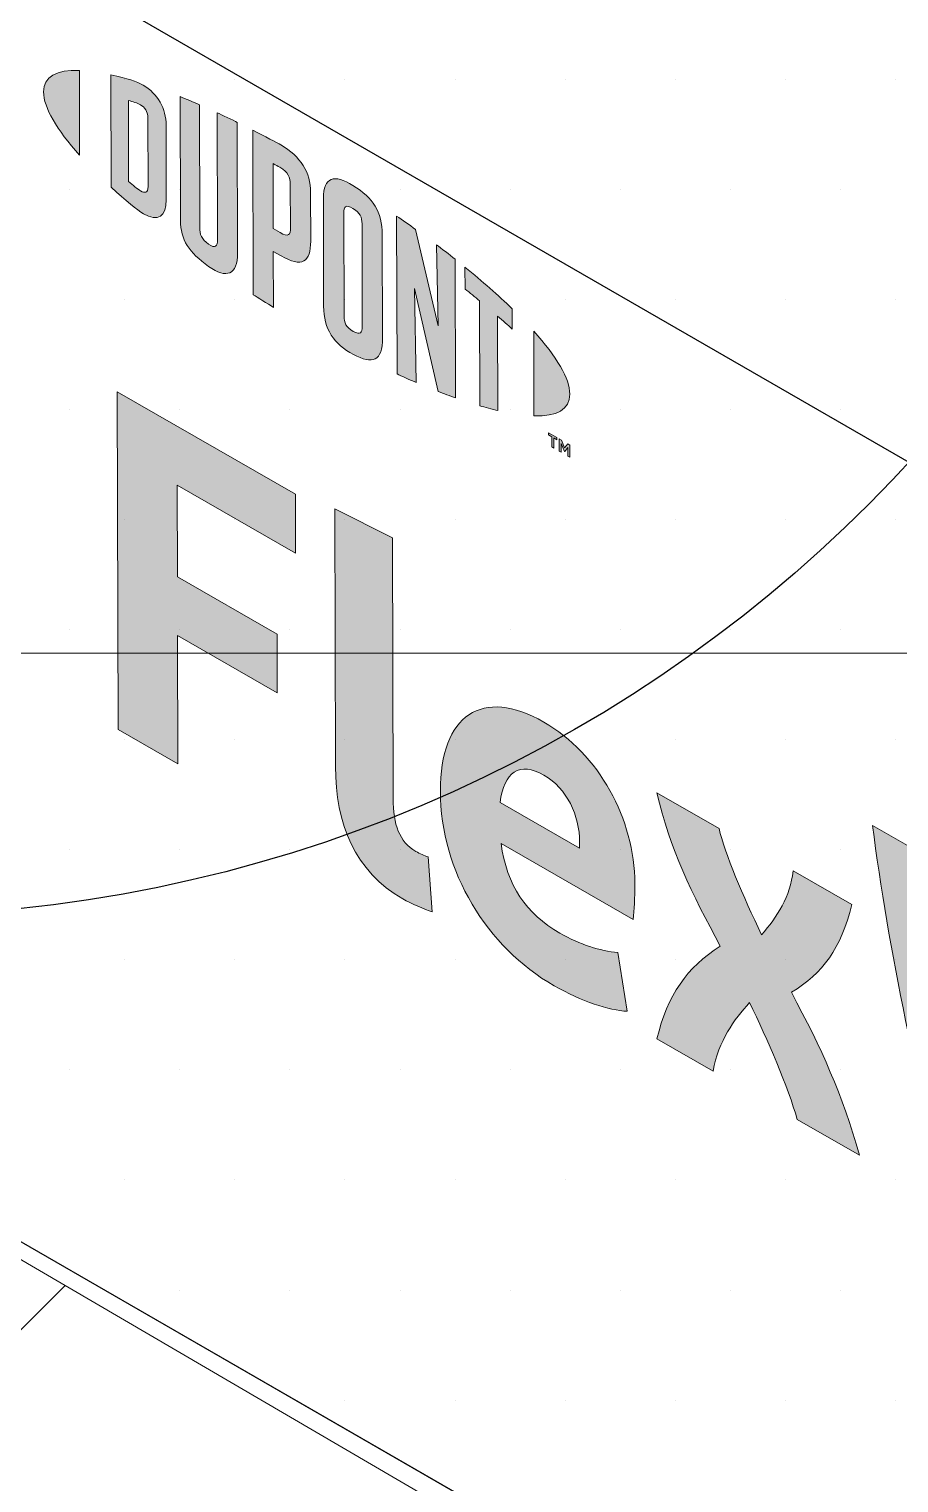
# Model space of a CAD drawing. Extents: x -1392 to 5791, y -3809 to 1722.
# Drawn here: x -263.56 to -252.89, y 1233.53 to 1251.36 of the extents above; entities that cross this region are included whole.
import ezdxf

# ---------------------------------------------------------------- set-up
doc = ezdxf.new("R2010")
doc.units = 0
doc.header["$MEASUREMENT"] = 0
for name, color, linetype, lineweight in [('.ATI-HATCH', 7, 'Continuous', 0), ('G-ANNO-TTLB', 7, 'Continuous', 0), ('Layer 12', 7, 'Continuous', 0), ('TYVEK', 7, 'Continuous', 0)]:
    doc.layers.add(name, color=color, linetype=linetype, lineweight=lineweight)

# ---------------------------------------------------------------- blocks, each defined once
blk = doc.blocks.new('Block_120')
at = {"layer": '.ATI-HATCH'}
for points, knots in [([(-280.837, 1256.797), (-280.837, 1250.364), (-277.404, 1244.42), (-271.831, 1241.206), (-271.831, 1241.206), (-231.69, 1218.048), (-231.69, 1218.048), (-231.69, 1218.048), (-231.685, 1233.885), (-231.685, 1233.885), (-231.685, 1233.885), (-262.838, 1251.857), (-262.838, 1251.857), (-262.838, 1251.857), (-262.838, 1273.717), (-262.838, 1273.717), (-262.838, 1273.717), (-280.837, 1284.108), (-280.837, 1284.108), (-280.837, 1284.108), (-280.837, 1256.797), (-280.837, 1256.797)], [0, 0, 0, 0, 1, 1, 1, 2, 2, 2, 3, 3, 3, 4, 4, 4, 5, 5, 5, 6, 6, 6, 7, 7, 7, 7]), ([(-231.68, 1253.02), (-231.68, 1253.02), (-246.328, 1261.471), (-246.328, 1261.471), (-246.328, 1261.471), (-262.838, 1251.857), (-262.838, 1251.857), (-262.838, 1251.857), (-231.685, 1233.885), (-231.685, 1233.885), (-231.685, 1233.885), (-231.68, 1253.02), (-231.68, 1253.02)], [0, 0, 0, 0, 1, 1, 1, 2, 2, 2, 3, 3, 3, 4, 4, 4, 4])]:
    blk.add_open_spline(points, degree=3, knots=knots, dxfattribs=at)
at = {"layer": '.ATI-HATCH', "color": 8, "lineweight": 0, "true_color": 0x808080}
for points in [[(-262.383, 1250.746), (-262.383, 1250.746), (-262.383, 1250.746), (-262.383, 1250.746)], [(-261.033, 1250.746), (-261.033, 1250.746), (-261.033, 1250.746), (-261.033, 1250.746)], [(-259.683, 1250.746), (-259.683, 1250.746), (-259.683, 1250.746), (-259.683, 1250.746)], [(-258.333, 1250.746), (-258.333, 1250.746), (-258.333, 1250.746), (-258.333, 1250.746)], [(-256.983, 1250.746), (-256.983, 1250.746), (-256.983, 1250.746), (-256.983, 1250.746)], [(-255.633, 1250.746), (-255.633, 1250.746), (-255.633, 1250.746), (-255.633, 1250.746)], [(-254.283, 1250.746), (-254.283, 1250.746), (-254.283, 1250.746), (-254.283, 1250.746)], [(-252.933, 1250.746), (-252.933, 1250.746), (-252.933, 1250.746), (-252.933, 1250.746)], [(-263.058, 1249.396), (-263.058, 1249.396), (-263.058, 1249.396), (-263.058, 1249.396)], [(-261.708, 1249.396), (-261.708, 1249.396), (-261.708, 1249.396), (-261.708, 1249.396)], [(-260.358, 1249.396), (-260.358, 1249.396), (-260.358, 1249.396), (-260.358, 1249.396)], [(-259.008, 1249.396), (-259.008, 1249.396), (-259.008, 1249.396), (-259.008, 1249.396)], [(-257.658, 1249.396), (-257.658, 1249.396), (-257.658, 1249.396), (-257.658, 1249.396)], [(-256.308, 1249.396), (-256.308, 1249.396), (-256.308, 1249.396), (-256.308, 1249.396)], [(-254.958, 1249.396), (-254.958, 1249.396), (-254.958, 1249.396), (-254.958, 1249.396)], [(-253.608, 1249.396), (-253.608, 1249.396), (-253.608, 1249.396), (-253.608, 1249.396)], [(-262.383, 1248.046), (-262.383, 1248.046), (-262.383, 1248.046), (-262.383, 1248.046)], [(-261.033, 1248.046), (-261.033, 1248.046), (-261.033, 1248.046), (-261.033, 1248.046)], [(-259.683, 1248.046), (-259.683, 1248.046), (-259.683, 1248.046), (-259.683, 1248.046)], [(-258.333, 1248.046), (-258.333, 1248.046), (-258.333, 1248.046), (-258.333, 1248.046)], [(-256.983, 1248.046), (-256.983, 1248.046), (-256.983, 1248.046), (-256.983, 1248.046)], [(-255.633, 1248.046), (-255.633, 1248.046), (-255.633, 1248.046), (-255.633, 1248.046)], [(-254.283, 1248.046), (-254.283, 1248.046), (-254.283, 1248.046), (-254.283, 1248.046)], [(-252.933, 1248.046), (-252.933, 1248.046), (-252.933, 1248.046), (-252.933, 1248.046)], [(-263.058, 1246.696), (-263.058, 1246.696), (-263.058, 1246.696), (-263.058, 1246.696)], [(-261.708, 1246.696), (-261.708, 1246.696), (-261.708, 1246.696), (-261.708, 1246.696)], [(-260.358, 1246.696), (-260.358, 1246.696), (-260.358, 1246.696), (-260.358, 1246.696)], [(-259.008, 1246.696), (-259.008, 1246.696), (-259.008, 1246.696), (-259.008, 1246.696)], [(-257.658, 1246.696), (-257.658, 1246.696), (-257.658, 1246.696), (-257.658, 1246.696)], [(-256.308, 1246.696), (-256.308, 1246.696), (-256.308, 1246.696), (-256.308, 1246.696)], [(-254.958, 1246.696), (-254.958, 1246.696), (-254.958, 1246.696), (-254.958, 1246.696)], [(-253.608, 1246.696), (-253.608, 1246.696), (-253.608, 1246.696), (-253.608, 1246.696)], [(-262.383, 1245.346), (-262.383, 1245.346), (-262.383, 1245.346), (-262.383, 1245.346)], [(-261.033, 1245.346), (-261.033, 1245.346), (-261.033, 1245.346), (-261.033, 1245.346)], [(-259.683, 1245.346), (-259.683, 1245.346), (-259.683, 1245.346), (-259.683, 1245.346)], [(-258.333, 1245.346), (-258.333, 1245.346), (-258.333, 1245.346), (-258.333, 1245.346)], [(-256.983, 1245.346), (-256.983, 1245.346), (-256.983, 1245.346), (-256.983, 1245.346)], [(-255.633, 1245.346), (-255.633, 1245.346), (-255.633, 1245.346), (-255.633, 1245.346)], [(-254.283, 1245.346), (-254.283, 1245.346), (-254.283, 1245.346), (-254.283, 1245.346)], [(-252.933, 1245.346), (-252.933, 1245.346), (-252.933, 1245.346), (-252.933, 1245.346)], [(-263.058, 1243.996), (-263.058, 1243.996), (-263.058, 1243.996), (-263.058, 1243.996)], [(-261.708, 1243.996), (-261.708, 1243.996), (-261.708, 1243.996), (-261.708, 1243.996)], [(-260.358, 1243.996), (-260.358, 1243.996), (-260.358, 1243.996), (-260.358, 1243.996)], [(-259.008, 1243.996), (-259.008, 1243.996), (-259.008, 1243.996), (-259.008, 1243.996)], [(-257.658, 1243.996), (-257.658, 1243.996), (-257.658, 1243.996), (-257.658, 1243.996)], [(-256.308, 1243.996), (-256.308, 1243.996), (-256.308, 1243.996), (-256.308, 1243.996)], [(-254.958, 1243.996), (-254.958, 1243.996), (-254.958, 1243.996), (-254.958, 1243.996)], [(-253.608, 1243.996), (-253.608, 1243.996), (-253.608, 1243.996), (-253.608, 1243.996)], [(-262.383, 1242.646), (-262.383, 1242.646), (-262.383, 1242.646), (-262.383, 1242.646)], [(-261.033, 1242.646), (-261.033, 1242.646), (-261.033, 1242.646), (-261.033, 1242.646)], [(-259.683, 1242.646), (-259.683, 1242.646), (-259.683, 1242.646), (-259.683, 1242.646)], [(-258.333, 1242.646), (-258.333, 1242.646), (-258.333, 1242.646), (-258.333, 1242.646)], [(-256.983, 1242.646), (-256.983, 1242.646), (-256.983, 1242.646), (-256.983, 1242.646)], [(-255.633, 1242.646), (-255.633, 1242.646), (-255.633, 1242.646), (-255.633, 1242.646)], [(-254.283, 1242.646), (-254.283, 1242.646), (-254.283, 1242.646), (-254.283, 1242.646)], [(-252.933, 1242.646), (-252.933, 1242.646), (-252.933, 1242.646), (-252.933, 1242.646)], [(-263.058, 1241.296), (-263.058, 1241.296), (-263.058, 1241.296), (-263.058, 1241.296)], [(-261.708, 1241.296), (-261.708, 1241.296), (-261.708, 1241.296), (-261.708, 1241.296)], [(-260.358, 1241.296), (-260.358, 1241.296), (-260.358, 1241.296), (-260.358, 1241.296)], [(-259.008, 1241.296), (-259.008, 1241.296), (-259.008, 1241.296), (-259.008, 1241.296)], [(-257.658, 1241.296), (-257.658, 1241.296), (-257.658, 1241.296), (-257.658, 1241.296)], [(-256.308, 1241.296), (-256.308, 1241.296), (-256.308, 1241.296), (-256.308, 1241.296)], [(-254.958, 1241.296), (-254.958, 1241.296), (-254.958, 1241.296), (-254.958, 1241.296)], [(-253.608, 1241.296), (-253.608, 1241.296), (-253.608, 1241.296), (-253.608, 1241.296)], [(-262.383, 1239.946), (-262.383, 1239.946), (-262.383, 1239.946), (-262.383, 1239.946)], [(-261.033, 1239.946), (-261.033, 1239.946), (-261.033, 1239.946), (-261.033, 1239.946)], [(-259.683, 1239.946), (-259.683, 1239.946), (-259.683, 1239.946), (-259.683, 1239.946)], [(-258.333, 1239.946), (-258.333, 1239.946), (-258.333, 1239.946), (-258.333, 1239.946)], [(-256.983, 1239.946), (-256.983, 1239.946), (-256.983, 1239.946), (-256.983, 1239.946)], [(-255.633, 1239.946), (-255.633, 1239.946), (-255.633, 1239.946), (-255.633, 1239.946)], [(-254.283, 1239.946), (-254.283, 1239.946), (-254.283, 1239.946), (-254.283, 1239.946)], [(-252.933, 1239.946), (-252.933, 1239.946), (-252.933, 1239.946), (-252.933, 1239.946)], [(-263.058, 1238.596), (-263.058, 1238.596), (-263.058, 1238.596), (-263.058, 1238.596)], [(-261.708, 1238.596), (-261.708, 1238.596), (-261.708, 1238.596), (-261.708, 1238.596)], [(-260.358, 1238.596), (-260.358, 1238.596), (-260.358, 1238.596), (-260.358, 1238.596)], [(-259.008, 1238.596), (-259.008, 1238.596), (-259.008, 1238.596), (-259.008, 1238.596)], [(-257.658, 1238.596), (-257.658, 1238.596), (-257.658, 1238.596), (-257.658, 1238.596)], [(-256.308, 1238.596), (-256.308, 1238.596), (-256.308, 1238.596), (-256.308, 1238.596)], [(-254.958, 1238.596), (-254.958, 1238.596), (-254.958, 1238.596), (-254.958, 1238.596)], [(-253.608, 1238.596), (-253.608, 1238.596), (-253.608, 1238.596), (-253.608, 1238.596)], [(-262.383, 1237.246), (-262.383, 1237.246), (-262.383, 1237.246), (-262.383, 1237.246)], [(-261.033, 1237.246), (-261.033, 1237.246), (-261.033, 1237.246), (-261.033, 1237.246)], [(-259.683, 1237.246), (-259.683, 1237.246), (-259.683, 1237.246), (-259.683, 1237.246)], [(-258.333, 1237.246), (-258.333, 1237.246), (-258.333, 1237.246), (-258.333, 1237.246)], [(-256.983, 1237.246), (-256.983, 1237.246), (-256.983, 1237.246), (-256.983, 1237.246)], [(-255.633, 1237.246), (-255.633, 1237.246), (-255.633, 1237.246), (-255.633, 1237.246)], [(-254.283, 1237.246), (-254.283, 1237.246), (-254.283, 1237.246), (-254.283, 1237.246)], [(-252.933, 1237.246), (-252.933, 1237.246), (-252.933, 1237.246), (-252.933, 1237.246)], [(-261.708, 1235.896), (-261.708, 1235.896), (-261.708, 1235.896), (-261.708, 1235.896)], [(-260.358, 1235.896), (-260.358, 1235.896), (-260.358, 1235.896), (-260.358, 1235.896)], [(-259.008, 1235.896), (-259.008, 1235.896), (-259.008, 1235.896), (-259.008, 1235.896)], [(-257.658, 1235.896), (-257.658, 1235.896), (-257.658, 1235.896), (-257.658, 1235.896)], [(-256.308, 1235.896), (-256.308, 1235.896), (-256.308, 1235.896), (-256.308, 1235.896)], [(-254.958, 1235.896), (-254.958, 1235.896), (-254.958, 1235.896), (-254.958, 1235.896)], [(-253.608, 1235.896), (-253.608, 1235.896), (-253.608, 1235.896), (-253.608, 1235.896)], [(-259.683, 1234.546), (-259.683, 1234.546), (-259.683, 1234.546), (-259.683, 1234.546)], [(-258.333, 1234.546), (-258.333, 1234.546), (-258.333, 1234.546), (-258.333, 1234.546)], [(-256.983, 1234.546), (-256.983, 1234.546), (-256.983, 1234.546), (-256.983, 1234.546)], [(-255.633, 1234.546), (-255.633, 1234.546), (-255.633, 1234.546), (-255.633, 1234.546)], [(-254.283, 1234.546), (-254.283, 1234.546), (-254.283, 1234.546), (-254.283, 1234.546)], [(-252.933, 1234.546), (-252.933, 1234.546), (-252.933, 1234.546), (-252.933, 1234.546)]]:
    blk.add_open_spline(points, degree=3, dxfattribs=at)
blk = doc.blocks.new('Block_453')
at = {"layer": 'TYVEK', "true_color": 0x003b71, "transparency": 33554687}
h = blk.add_hatch(color=156, dxfattribs=at)
h.dxf.hatch_style = 2
edge = h.paths.add_edge_path()
edge.add_spline(control_points=[(-262.465, 1242.768), (-262.465, 1242.768), (-262.476, 1246.909), (-262.476, 1246.909), (-262.476, 1246.909), (-260.29, 1245.654), (-260.29, 1245.654), (-260.29, 1245.654), (-260.288, 1244.933), (-260.288, 1244.933), (-260.288, 1244.933), (-261.74, 1245.766), (-261.74, 1245.766), (-261.74, 1245.766), (-261.737, 1244.642), (-261.737, 1244.642), (-261.737, 1244.642), (-260.516, 1243.941), (-260.516, 1243.941), (-260.516, 1243.941), (-260.515, 1243.22), (-260.515, 1243.22), (-260.515, 1243.22), (-261.736, 1243.921), (-261.736, 1243.921), (-261.736, 1243.921), (-261.732, 1242.347), (-261.732, 1242.347), (-261.732, 1242.347), (-262.465, 1242.768), (-262.465, 1242.768)], knot_values=[0, 0, 0, 0, 1, 1, 1, 2, 2, 2, 3, 3, 3, 4, 4, 4, 5, 5, 5, 6, 6, 6, 7, 7, 7, 8, 8, 8, 9, 9, 9, 10, 10, 10, 10], degree=3, periodic=0)
h = blk.add_hatch(color=156, dxfattribs=at)
h.dxf.hatch_style = 2
edge = h.paths.add_edge_path()
edge.add_spline(control_points=[(-259.092, 1241.925), (-259.092, 1241.605), (-259.019, 1241.392), (-258.814, 1241.275), (-258.763, 1241.245), (-258.712, 1241.222), (-258.665, 1241.207), (-258.665, 1241.207), (-258.613, 1240.533), (-258.613, 1240.533), (-258.71, 1240.565), (-258.869, 1240.633), (-258.972, 1240.692), (-259.562, 1241.03), (-259.799, 1241.609), (-259.8, 1242.319), (-259.8, 1242.319), (-259.808, 1245.478), (-259.808, 1245.478), (-259.808, 1245.478), (-259.1, 1245.119), (-259.1, 1245.119), (-259.1, 1245.119), (-259.092, 1241.925), (-259.092, 1241.925)], knot_values=[0, 0, 0, 0, 1, 1, 1, 2, 2, 2, 3, 3, 3, 4, 4, 4, 5, 5, 5, 6, 6, 6, 7, 7, 7, 8, 8, 8, 8], degree=3, periodic=0)
h = blk.add_hatch(color=156, dxfattribs=at)
h.dxf.hatch_style = 2
edge = h.paths.add_edge_path()
edge.add_spline(control_points=[(-257.781, 1241.875), (-257.781, 1241.875), (-256.806, 1241.315), (-256.806, 1241.315), (-256.806, 1241.315), (-256.806, 1241.386), (-256.806, 1241.386), (-256.807, 1241.717), (-256.962, 1242.048), (-257.244, 1242.21), (-257.541, 1242.381), (-257.736, 1242.25), (-257.781, 1241.875)], knot_values=[0, 0, 0, 0, 1, 1, 1, 2, 2, 2, 3, 3, 3, 4, 4, 4, 4], degree=3, periodic=0)
edge = h.paths.add_edge_path()
edge.add_spline(control_points=[(-256.222, 1239.314), (-256.448, 1239.325), (-256.781, 1239.434), (-257.12, 1239.628), (-257.946, 1240.103), (-258.511, 1241.03), (-258.514, 1242.012), (-258.516, 1242.952), (-257.999, 1243.294), (-257.245, 1242.861), (-256.573, 1242.475), (-256.131, 1241.672), (-256.129, 1240.879), (-256.128, 1240.701), (-256.138, 1240.554), (-256.148, 1240.441), (-256.148, 1240.441), (-257.769, 1241.372), (-257.769, 1241.372), (-257.702, 1240.86), (-257.46, 1240.509), (-257.049, 1240.273), (-256.798, 1240.129), (-256.557, 1240.056), (-256.337, 1240.035), (-256.337, 1240.035), (-256.222, 1239.314), (-256.222, 1239.314)], knot_values=[0, 0, 0, 0, 1, 1, 1, 2, 2, 2, 3, 3, 3, 4, 4, 4, 5, 5, 5, 6, 6, 6, 7, 7, 7, 8, 8, 8, 9, 9, 9, 9], degree=3, periodic=0)
h = blk.add_hatch(color=156, dxfattribs=at)
h.dxf.hatch_style = 2
edge = h.paths.add_edge_path()
edge.add_spline(control_points=[(-255.082, 1240.113), (-255.427, 1240.748), (-255.7, 1241.312), (-255.86, 1241.995), (-255.86, 1241.995), (-255.096, 1241.556), (-255.096, 1241.556), (-255.028, 1241.251), (-254.802, 1240.72), (-254.575, 1240.253), (-254.386, 1240.469), (-254.223, 1240.724), (-254.188, 1241.035), (-254.188, 1241.035), (-253.469, 1240.622), (-253.469, 1240.622), (-253.601, 1240.084), (-253.826, 1239.781), (-254.21, 1239.547), (-253.839, 1238.856), (-253.587, 1238.297), (-253.375, 1237.549), (-253.375, 1237.549), (-254.139, 1237.988), (-254.139, 1237.988), (-254.248, 1238.381), (-254.505, 1238.972), (-254.722, 1239.421), (-254.916, 1239.208), (-255.1, 1238.959), (-255.17, 1238.58), (-255.17, 1238.58), (-255.858, 1238.975), (-255.858, 1238.975), (-255.731, 1239.516), (-255.491, 1239.851), (-255.082, 1240.113)], knot_values=[0, 0, 0, 0, 1, 1, 1, 2, 2, 2, 3, 3, 3, 4, 4, 4, 5, 5, 5, 6, 6, 6, 7, 7, 7, 8, 8, 8, 9, 9, 9, 10, 10, 10, 11, 11, 11, 12, 12, 12, 12], degree=3, periodic=0)
h = blk.add_hatch(color=156, dxfattribs=at)
h.dxf.hatch_style = 2
edge = h.paths.add_edge_path()
edge.add_spline(control_points=[(-249.081, 1239.219), (-249.081, 1239.219), (-248.332, 1238.789), (-248.332, 1238.789), (-248.523, 1237.523), (-248.858, 1236.09), (-249.291, 1235.205), (-249.291, 1235.205), (-250.097, 1235.667), (-250.097, 1235.667), (-250.35, 1236.551), (-250.578, 1237.55), (-250.77, 1238.629), (-250.962, 1237.771), (-251.181, 1237.028), (-251.436, 1236.436), (-251.436, 1236.436), (-252.241, 1236.898), (-252.241, 1236.898), (-252.654, 1238.27), (-253.022, 1240.106), (-253.216, 1241.593), (-253.216, 1241.593), (-252.472, 1241.166), (-252.472, 1241.166), (-252.31, 1239.826), (-252.019, 1238.26), (-251.807, 1237.447), (-251.588, 1238.012), (-251.248, 1239.175), (-251.102, 1240.38), (-251.102, 1240.38), (-250.445, 1240.003), (-250.445, 1240.003), (-250.288, 1238.625), (-249.951, 1237.073), (-249.724, 1236.251), (-249.52, 1236.825), (-249.232, 1238.059), (-249.081, 1239.219)], knot_values=[0, 0, 0, 0, 1, 1, 1, 2, 2, 2, 3, 3, 3, 4, 4, 4, 5, 5, 5, 6, 6, 6, 7, 7, 7, 8, 8, 8, 9, 9, 9, 10, 10, 10, 11, 11, 11, 12, 12, 12, 13, 13, 13, 13], degree=3, periodic=0)
at = {"layer": 'TYVEK'}
for points, knots in [([(-262.465, 1242.768), (-262.465, 1242.768), (-262.476, 1246.909), (-262.476, 1246.909), (-262.476, 1246.909), (-260.29, 1245.654), (-260.29, 1245.654), (-260.29, 1245.654), (-260.288, 1244.933), (-260.288, 1244.933), (-260.288, 1244.933), (-261.74, 1245.766), (-261.74, 1245.766), (-261.74, 1245.766), (-261.737, 1244.642), (-261.737, 1244.642), (-261.737, 1244.642), (-260.516, 1243.941), (-260.516, 1243.941), (-260.516, 1243.941), (-260.515, 1243.22), (-260.515, 1243.22), (-260.515, 1243.22), (-261.736, 1243.921), (-261.736, 1243.921), (-261.736, 1243.921), (-261.732, 1242.347), (-261.732, 1242.347), (-261.732, 1242.347), (-262.465, 1242.768), (-262.465, 1242.768)], [0, 0, 0, 0, 1, 1, 1, 2, 2, 2, 3, 3, 3, 4, 4, 4, 5, 5, 5, 6, 6, 6, 7, 7, 7, 8, 8, 8, 9, 9, 9, 10, 10, 10, 10]), ([(-259.092, 1241.925), (-259.092, 1241.605), (-259.019, 1241.392), (-258.814, 1241.275), (-258.763, 1241.245), (-258.712, 1241.222), (-258.665, 1241.207), (-258.665, 1241.207), (-258.613, 1240.533), (-258.613, 1240.533), (-258.71, 1240.565), (-258.869, 1240.633), (-258.972, 1240.692), (-259.562, 1241.03), (-259.799, 1241.609), (-259.8, 1242.319), (-259.8, 1242.319), (-259.808, 1245.478), (-259.808, 1245.478), (-259.808, 1245.478), (-259.1, 1245.119), (-259.1, 1245.119), (-259.1, 1245.119), (-259.092, 1241.925), (-259.092, 1241.925)], [0, 0, 0, 0, 1, 1, 1, 2, 2, 2, 3, 3, 3, 4, 4, 4, 5, 5, 5, 6, 6, 6, 7, 7, 7, 8, 8, 8, 8]), ([(-256.222, 1239.314), (-256.448, 1239.325), (-256.781, 1239.434), (-257.12, 1239.628), (-257.946, 1240.103), (-258.511, 1241.03), (-258.514, 1242.012), (-258.516, 1242.952), (-257.999, 1243.294), (-257.245, 1242.861), (-256.573, 1242.475), (-256.131, 1241.672), (-256.129, 1240.879), (-256.128, 1240.701), (-256.138, 1240.554), (-256.148, 1240.441), (-256.148, 1240.441), (-257.769, 1241.372), (-257.769, 1241.372), (-257.702, 1240.86), (-257.46, 1240.509), (-257.049, 1240.273), (-256.798, 1240.129), (-256.557, 1240.056), (-256.337, 1240.035), (-256.337, 1240.035), (-256.222, 1239.314), (-256.222, 1239.314)], [0, 0, 0, 0, 1, 1, 1, 2, 2, 2, 3, 3, 3, 4, 4, 4, 5, 5, 5, 6, 6, 6, 7, 7, 7, 8, 8, 8, 9, 9, 9, 9]), ([(-257.781, 1241.875), (-257.781, 1241.875), (-256.806, 1241.315), (-256.806, 1241.315), (-256.806, 1241.315), (-256.806, 1241.386), (-256.806, 1241.386), (-256.807, 1241.717), (-256.962, 1242.048), (-257.244, 1242.21), (-257.541, 1242.381), (-257.736, 1242.25), (-257.781, 1241.875)], [0, 0, 0, 0, 1, 1, 1, 2, 2, 2, 3, 3, 3, 4, 4, 4, 4]), ([(-255.082, 1240.113), (-255.427, 1240.748), (-255.7, 1241.312), (-255.86, 1241.995), (-255.86, 1241.995), (-255.096, 1241.556), (-255.096, 1241.556), (-255.028, 1241.251), (-254.802, 1240.72), (-254.575, 1240.253), (-254.386, 1240.469), (-254.223, 1240.724), (-254.188, 1241.035), (-254.188, 1241.035), (-253.469, 1240.622), (-253.469, 1240.622), (-253.601, 1240.084), (-253.826, 1239.781), (-254.21, 1239.547), (-253.839, 1238.856), (-253.587, 1238.297), (-253.375, 1237.549), (-253.375, 1237.549), (-254.139, 1237.988), (-254.139, 1237.988), (-254.248, 1238.381), (-254.505, 1238.972), (-254.722, 1239.421), (-254.916, 1239.208), (-255.1, 1238.959), (-255.17, 1238.58), (-255.17, 1238.58), (-255.858, 1238.975), (-255.858, 1238.975), (-255.731, 1239.516), (-255.491, 1239.851), (-255.082, 1240.113)], [0, 0, 0, 0, 1, 1, 1, 2, 2, 2, 3, 3, 3, 4, 4, 4, 5, 5, 5, 6, 6, 6, 7, 7, 7, 8, 8, 8, 9, 9, 9, 10, 10, 10, 11, 11, 11, 12, 12, 12, 12]), ([(-249.081, 1239.219), (-249.081, 1239.219), (-248.332, 1238.789), (-248.332, 1238.789), (-248.523, 1237.523), (-248.858, 1236.09), (-249.291, 1235.205), (-249.291, 1235.205), (-250.097, 1235.667), (-250.097, 1235.667), (-250.35, 1236.551), (-250.578, 1237.55), (-250.77, 1238.629), (-250.962, 1237.771), (-251.181, 1237.028), (-251.436, 1236.436), (-251.436, 1236.436), (-252.241, 1236.898), (-252.241, 1236.898), (-252.654, 1238.27), (-253.022, 1240.106), (-253.216, 1241.593), (-253.216, 1241.593), (-252.472, 1241.166), (-252.472, 1241.166), (-252.31, 1239.826), (-252.019, 1238.26), (-251.807, 1237.447), (-251.588, 1238.012), (-251.248, 1239.175), (-251.102, 1240.38), (-251.102, 1240.38), (-250.445, 1240.003), (-250.445, 1240.003), (-250.288, 1238.625), (-249.951, 1237.073), (-249.724, 1236.251), (-249.52, 1236.825), (-249.232, 1238.059), (-249.081, 1239.219)], [0, 0, 0, 0, 1, 1, 1, 2, 2, 2, 3, 3, 3, 4, 4, 4, 5, 5, 5, 6, 6, 6, 7, 7, 7, 8, 8, 8, 9, 9, 9, 10, 10, 10, 11, 11, 11, 12, 12, 12, 13, 13, 13, 13])]:
    blk.add_open_spline(points, degree=3, knots=knots, dxfattribs=at)
blk = doc.blocks.new('Block_454')
at = {"layer": 'TYVEK', "true_color": 0x003b71, "transparency": 33554687}
h = blk.add_hatch(color=156, dxfattribs=at)
h.dxf.hatch_style = 2
edge = h.paths.add_edge_path()
edge.add_spline(control_points=[(-263.378, 1250.588), (-263.377, 1250.397), (-263.217, 1250.127), (-262.937, 1249.813), (-262.937, 1249.813), (-262.939, 1250.853), (-262.939, 1250.853), (-263.218, 1250.861), (-263.378, 1250.776), (-263.378, 1250.588)], knot_values=[0, 0, 0, 0, 1, 1, 1, 2, 2, 2, 3, 3, 3, 3], degree=3, periodic=0)
h = blk.add_hatch(color=156, dxfattribs=at)
h.dxf.hatch_style = 2
edge = h.paths.add_edge_path()
edge.add_spline(control_points=[(-262.097, 1249.428), (-262.096, 1249.348), (-262.138, 1249.345), (-262.188, 1249.374), (-262.226, 1249.396), (-262.286, 1249.446), (-262.335, 1249.49), (-262.335, 1249.49), (-262.337, 1250.484), (-262.337, 1250.484), (-262.288, 1250.47), (-262.229, 1250.452), (-262.19, 1250.43), (-262.14, 1250.402), (-262.099, 1250.351), (-262.099, 1250.272), (-262.099, 1250.272), (-262.097, 1249.428), (-262.097, 1249.428)], knot_values=[0, 0, 0, 0, 1, 1, 1, 2, 2, 2, 3, 3, 3, 4, 4, 4, 5, 5, 5, 6, 6, 6, 6], degree=3, periodic=0)
edge = h.paths.add_edge_path()
edge.add_spline(control_points=[(-262.158, 1250.671), (-262.236, 1250.716), (-262.349, 1250.754), (-262.553, 1250.799), (-262.553, 1250.799), (-262.549, 1249.421), (-262.549, 1249.421), (-262.37, 1249.255), (-262.232, 1249.14), (-262.154, 1249.095), (-261.974, 1248.992), (-261.873, 1249.06), (-261.874, 1249.264), (-261.874, 1249.264), (-261.876, 1250.179), (-261.876, 1250.179), (-261.876, 1250.383), (-261.978, 1250.568), (-262.158, 1250.671)], knot_values=[0, 0, 0, 0, 1, 1, 1, 2, 2, 2, 3, 3, 3, 4, 4, 4, 5, 5, 5, 6, 6, 6, 6], degree=3, periodic=0)
h = blk.add_hatch(color=156, dxfattribs=at)
h.dxf.hatch_style = 2
edge = h.paths.add_edge_path()
edge.add_spline(control_points=[(-261.246, 1248.778), (-261.246, 1248.698), (-261.269, 1248.661), (-261.356, 1248.723), (-261.441, 1248.784), (-261.464, 1248.838), (-261.464, 1248.932), (-261.464, 1248.932), (-261.467, 1250.432), (-261.467, 1250.432), (-261.524, 1250.457), (-261.649, 1250.509), (-261.703, 1250.531), (-261.703, 1250.531), (-261.699, 1249.015), (-261.699, 1249.015), (-261.699, 1248.772), (-261.596, 1248.62), (-261.355, 1248.449), (-261.134, 1248.293), (-260.999, 1248.344), (-261, 1248.613), (-261, 1248.613), (-261.004, 1250.215), (-261.004, 1250.215), (-261.05, 1250.239), (-261.201, 1250.311), (-261.25, 1250.333), (-261.25, 1250.333), (-261.246, 1248.778), (-261.246, 1248.778)], knot_values=[0, 0, 0, 0, 1, 1, 1, 2, 2, 2, 3, 3, 3, 4, 4, 4, 5, 5, 5, 6, 6, 6, 7, 7, 7, 8, 8, 8, 9, 9, 9, 10, 10, 10, 10], degree=3, periodic=0)
h = blk.add_hatch(color=156, dxfattribs=at)
h.dxf.hatch_style = 2
edge = h.paths.add_edge_path()
edge.add_spline(control_points=[(-260.351, 1248.922), (-260.351, 1248.835), (-260.377, 1248.806), (-260.477, 1248.864), (-260.477, 1248.864), (-260.563, 1248.913), (-260.563, 1248.913), (-260.563, 1248.913), (-260.565, 1249.709), (-260.565, 1249.709), (-260.527, 1249.69), (-260.507, 1249.678), (-260.483, 1249.665), (-260.375, 1249.603), (-260.353, 1249.543), (-260.353, 1249.454), (-260.353, 1249.454), (-260.351, 1248.922), (-260.351, 1248.922)], knot_values=[0, 0, 0, 0, 1, 1, 1, 2, 2, 2, 3, 3, 3, 4, 4, 4, 5, 5, 5, 6, 6, 6, 6], degree=3, periodic=0)
edge = h.paths.add_edge_path()
edge.add_spline(control_points=[(-260.47, 1249.939), (-260.513, 1249.963), (-260.669, 1250.046), (-260.812, 1250.119), (-260.812, 1250.119), (-260.807, 1248.101), (-260.807, 1248.101), (-260.758, 1248.07), (-260.63, 1247.989), (-260.561, 1247.947), (-260.561, 1247.947), (-260.563, 1248.632), (-260.563, 1248.632), (-260.563, 1248.632), (-260.467, 1248.577), (-260.467, 1248.577), (-260.209, 1248.43), (-260.102, 1248.502), (-260.103, 1248.758), (-260.103, 1248.758), (-260.104, 1249.353), (-260.104, 1249.353), (-260.105, 1249.604), (-260.226, 1249.798), (-260.47, 1249.939)], knot_values=[0, 0, 0, 0, 1, 1, 1, 2, 2, 2, 3, 3, 3, 4, 4, 4, 5, 5, 5, 6, 6, 6, 7, 7, 7, 8, 8, 8, 8], degree=3, periodic=0)
h = blk.add_hatch(color=156, dxfattribs=at)
h.dxf.hatch_style = 2
edge = h.paths.add_edge_path()
edge.add_spline(control_points=[(-259.471, 1247.713), (-259.471, 1247.633), (-259.494, 1247.605), (-259.581, 1247.652), (-259.671, 1247.701), (-259.695, 1247.759), (-259.695, 1247.842), (-259.695, 1247.842), (-259.698, 1249.1), (-259.698, 1249.1), (-259.698, 1249.183), (-259.674, 1249.214), (-259.585, 1249.16), (-259.498, 1249.107), (-259.474, 1249.051), (-259.474, 1248.971), (-259.474, 1248.971), (-259.471, 1247.713), (-259.471, 1247.713)], knot_values=[0, 0, 0, 0, 1, 1, 1, 2, 2, 2, 3, 3, 3, 4, 4, 4, 5, 5, 5, 6, 6, 6, 6], degree=3, periodic=0)
edge = h.paths.add_edge_path()
edge.add_spline(control_points=[(-259.585, 1249.442), (-259.813, 1249.586), (-259.949, 1249.547), (-259.948, 1249.282), (-259.948, 1249.282), (-259.945, 1247.961), (-259.945, 1247.961), (-259.944, 1247.681), (-259.821, 1247.495), (-259.58, 1247.369), (-259.345, 1247.245), (-259.222, 1247.278), (-259.223, 1247.576), (-259.223, 1247.576), (-259.226, 1248.837), (-259.226, 1248.837), (-259.226, 1249.121), (-259.338, 1249.286), (-259.585, 1249.442)], knot_values=[0, 0, 0, 0, 1, 1, 1, 2, 2, 2, 3, 3, 3, 4, 4, 4, 5, 5, 5, 6, 6, 6, 6], degree=3, periodic=0)
h = blk.add_hatch(color=156, dxfattribs=at)
h.dxf.hatch_style = 2
edge = h.paths.add_edge_path()
edge.add_spline(control_points=[(-258.542, 1247.72), (-258.542, 1247.72), (-258.817, 1248.903), (-258.817, 1248.903), (-258.891, 1248.957), (-258.981, 1249.02), (-259.05, 1249.067), (-259.05, 1249.067), (-259.045, 1247.13), (-259.045, 1247.13), (-258.997, 1247.107), (-258.873, 1247.052), (-258.809, 1247.025), (-258.809, 1247.025), (-258.831, 1248.178), (-258.831, 1248.178), (-258.831, 1248.178), (-258.54, 1246.915), (-258.54, 1246.915), (-258.478, 1246.891), (-258.389, 1246.858), (-258.33, 1246.837), (-258.33, 1246.837), (-258.334, 1248.539), (-258.334, 1248.539), (-258.395, 1248.588), (-258.507, 1248.674), (-258.561, 1248.714), (-258.561, 1248.714), (-258.542, 1247.72), (-258.542, 1247.72)], knot_values=[0, 0, 0, 0, 1, 1, 1, 2, 2, 2, 3, 3, 3, 4, 4, 4, 5, 5, 5, 6, 6, 6, 7, 7, 7, 8, 8, 8, 9, 9, 9, 10, 10, 10, 10], degree=3, periodic=0)
h = blk.add_hatch(color=156, dxfattribs=at)
h.dxf.hatch_style = 2
edge = h.paths.add_edge_path()
edge.add_spline(control_points=[(-258.211, 1248.171), (-258.151, 1248.124), (-258.091, 1248.075), (-258.032, 1248.027), (-258.032, 1248.027), (-258.029, 1246.739), (-258.029, 1246.739), (-257.975, 1246.723), (-257.875, 1246.695), (-257.809, 1246.68), (-257.809, 1246.68), (-257.812, 1247.84), (-257.812, 1247.84), (-257.748, 1247.784), (-257.687, 1247.73), (-257.632, 1247.68), (-257.632, 1247.68), (-257.633, 1247.929), (-257.633, 1247.929), (-257.807, 1248.098), (-257.994, 1248.263), (-258.212, 1248.44), (-258.212, 1248.44), (-258.211, 1248.171), (-258.211, 1248.171)], knot_values=[0, 0, 0, 0, 1, 1, 1, 2, 2, 2, 3, 3, 3, 4, 4, 4, 5, 5, 5, 6, 6, 6, 7, 7, 7, 8, 8, 8, 8], degree=3, periodic=0)
h = blk.add_hatch(color=156, dxfattribs=at)
h.dxf.hatch_style = 2
edge = h.paths.add_edge_path()
edge.add_spline(control_points=[(-256.927, 1246.884), (-256.926, 1246.693), (-257.086, 1246.607), (-257.366, 1246.615), (-257.366, 1246.615), (-257.368, 1247.655), (-257.368, 1247.655), (-257.088, 1247.342), (-256.927, 1247.073), (-256.927, 1246.884)], knot_values=[0, 0, 0, 0, 1, 1, 1, 2, 2, 2, 3, 3, 3, 3], degree=3, periodic=0)
h = blk.add_hatch(color=156, dxfattribs=at)
h.dxf.hatch_style = 2
edge = h.paths.add_edge_path()
edge.add_spline(control_points=[(-257.056, 1246.333), (-257.056, 1246.333), (-257.029, 1246.318), (-257.029, 1246.318), (-257.029, 1246.318), (-256.99, 1246.224), (-256.99, 1246.224), (-256.99, 1246.224), (-256.951, 1246.273), (-256.951, 1246.273), (-256.951, 1246.273), (-256.925, 1246.258), (-256.925, 1246.258), (-256.925, 1246.258), (-256.925, 1246.108), (-256.925, 1246.108), (-256.925, 1246.108), (-256.949, 1246.122), (-256.949, 1246.122), (-256.949, 1246.122), (-256.949, 1246.229), (-256.949, 1246.229), (-256.949, 1246.229), (-256.989, 1246.18), (-256.989, 1246.18), (-256.989, 1246.18), (-256.992, 1246.181), (-256.992, 1246.181), (-256.992, 1246.181), (-257.032, 1246.276), (-257.032, 1246.276), (-257.032, 1246.276), (-257.032, 1246.169), (-257.032, 1246.169), (-257.032, 1246.169), (-257.056, 1246.183), (-257.056, 1246.183), (-257.056, 1246.183), (-257.056, 1246.333), (-257.056, 1246.333)], knot_values=[0, 0, 0, 0, 1, 1, 1, 2, 2, 2, 3, 3, 3, 4, 4, 4, 5, 5, 5, 6, 6, 6, 7, 7, 7, 8, 8, 8, 9, 9, 9, 10, 10, 10, 11, 11, 11, 12, 12, 12, 13, 13, 13, 13], degree=3, periodic=0)
edge = h.paths.add_edge_path()
edge.add_spline(control_points=[(-257.149, 1246.36), (-257.149, 1246.36), (-257.189, 1246.383), (-257.189, 1246.383), (-257.189, 1246.383), (-257.189, 1246.409), (-257.189, 1246.409), (-257.189, 1246.409), (-257.084, 1246.349), (-257.084, 1246.349), (-257.084, 1246.349), (-257.084, 1246.323), (-257.084, 1246.323), (-257.084, 1246.323), (-257.124, 1246.346), (-257.124, 1246.346), (-257.124, 1246.346), (-257.124, 1246.222), (-257.124, 1246.222), (-257.124, 1246.222), (-257.149, 1246.237), (-257.149, 1246.237), (-257.149, 1246.237), (-257.149, 1246.36), (-257.149, 1246.36)], knot_values=[0, 0, 0, 0, 1, 1, 1, 2, 2, 2, 3, 3, 3, 4, 4, 4, 5, 5, 5, 6, 6, 6, 7, 7, 7, 8, 8, 8, 8], degree=3, periodic=0)
at = {"layer": 'TYVEK'}
for points, knots in [([(-263.378, 1250.588), (-263.377, 1250.397), (-263.217, 1250.127), (-262.937, 1249.813), (-262.937, 1249.813), (-262.939, 1250.853), (-262.939, 1250.853), (-263.218, 1250.861), (-263.378, 1250.776), (-263.378, 1250.588)], [0, 0, 0, 0, 1, 1, 1, 2, 2, 2, 3, 3, 3, 3]), ([(-262.158, 1250.671), (-262.236, 1250.716), (-262.349, 1250.754), (-262.553, 1250.799), (-262.553, 1250.799), (-262.549, 1249.421), (-262.549, 1249.421), (-262.37, 1249.255), (-262.232, 1249.14), (-262.154, 1249.095), (-261.974, 1248.992), (-261.873, 1249.06), (-261.874, 1249.264), (-261.874, 1249.264), (-261.876, 1250.179), (-261.876, 1250.179), (-261.876, 1250.383), (-261.978, 1250.568), (-262.158, 1250.671)], [0, 0, 0, 0, 1, 1, 1, 2, 2, 2, 3, 3, 3, 4, 4, 4, 5, 5, 5, 6, 6, 6, 6]), ([(-261.246, 1248.778), (-261.246, 1248.698), (-261.269, 1248.661), (-261.356, 1248.723), (-261.441, 1248.784), (-261.464, 1248.838), (-261.464, 1248.932), (-261.464, 1248.932), (-261.467, 1250.432), (-261.467, 1250.432), (-261.524, 1250.457), (-261.649, 1250.509), (-261.703, 1250.531), (-261.703, 1250.531), (-261.699, 1249.015), (-261.699, 1249.015), (-261.699, 1248.772), (-261.596, 1248.62), (-261.355, 1248.449), (-261.134, 1248.293), (-260.999, 1248.344), (-261, 1248.613), (-261, 1248.613), (-261.004, 1250.215), (-261.004, 1250.215), (-261.05, 1250.239), (-261.201, 1250.311), (-261.25, 1250.333), (-261.25, 1250.333), (-261.246, 1248.778), (-261.246, 1248.778)], [0, 0, 0, 0, 1, 1, 1, 2, 2, 2, 3, 3, 3, 4, 4, 4, 5, 5, 5, 6, 6, 6, 7, 7, 7, 8, 8, 8, 9, 9, 9, 10, 10, 10, 10]), ([(-262.097, 1249.428), (-262.096, 1249.348), (-262.138, 1249.345), (-262.188, 1249.374), (-262.226, 1249.396), (-262.286, 1249.446), (-262.335, 1249.49), (-262.335, 1249.49), (-262.337, 1250.484), (-262.337, 1250.484), (-262.288, 1250.47), (-262.229, 1250.452), (-262.19, 1250.43), (-262.14, 1250.402), (-262.099, 1250.351), (-262.099, 1250.272), (-262.099, 1250.272), (-262.097, 1249.428), (-262.097, 1249.428)], [0, 0, 0, 0, 1, 1, 1, 2, 2, 2, 3, 3, 3, 4, 4, 4, 5, 5, 5, 6, 6, 6, 6]), ([(-260.47, 1249.939), (-260.513, 1249.963), (-260.669, 1250.046), (-260.812, 1250.119), (-260.812, 1250.119), (-260.807, 1248.101), (-260.807, 1248.101), (-260.758, 1248.07), (-260.63, 1247.989), (-260.561, 1247.947), (-260.561, 1247.947), (-260.563, 1248.632), (-260.563, 1248.632), (-260.563, 1248.632), (-260.467, 1248.577), (-260.467, 1248.577), (-260.209, 1248.43), (-260.102, 1248.502), (-260.103, 1248.758), (-260.103, 1248.758), (-260.104, 1249.353), (-260.104, 1249.353), (-260.105, 1249.604), (-260.226, 1249.798), (-260.47, 1249.939)], [0, 0, 0, 0, 1, 1, 1, 2, 2, 2, 3, 3, 3, 4, 4, 4, 5, 5, 5, 6, 6, 6, 7, 7, 7, 8, 8, 8, 8]), ([(-260.351, 1248.922), (-260.351, 1248.835), (-260.377, 1248.806), (-260.477, 1248.864), (-260.477, 1248.864), (-260.563, 1248.913), (-260.563, 1248.913), (-260.563, 1248.913), (-260.565, 1249.709), (-260.565, 1249.709), (-260.527, 1249.69), (-260.507, 1249.678), (-260.483, 1249.665), (-260.375, 1249.603), (-260.353, 1249.543), (-260.353, 1249.454), (-260.353, 1249.454), (-260.351, 1248.922), (-260.351, 1248.922)], [0, 0, 0, 0, 1, 1, 1, 2, 2, 2, 3, 3, 3, 4, 4, 4, 5, 5, 5, 6, 6, 6, 6]), ([(-259.585, 1249.442), (-259.813, 1249.586), (-259.949, 1249.547), (-259.948, 1249.282), (-259.948, 1249.282), (-259.945, 1247.961), (-259.945, 1247.961), (-259.944, 1247.681), (-259.821, 1247.495), (-259.58, 1247.369), (-259.345, 1247.245), (-259.222, 1247.278), (-259.223, 1247.576), (-259.223, 1247.576), (-259.226, 1248.837), (-259.226, 1248.837), (-259.226, 1249.121), (-259.338, 1249.286), (-259.585, 1249.442)], [0, 0, 0, 0, 1, 1, 1, 2, 2, 2, 3, 3, 3, 4, 4, 4, 5, 5, 5, 6, 6, 6, 6]), ([(-259.471, 1247.713), (-259.471, 1247.633), (-259.494, 1247.605), (-259.581, 1247.652), (-259.671, 1247.701), (-259.695, 1247.759), (-259.695, 1247.842), (-259.695, 1247.842), (-259.698, 1249.1), (-259.698, 1249.1), (-259.698, 1249.183), (-259.674, 1249.214), (-259.585, 1249.16), (-259.498, 1249.107), (-259.474, 1249.051), (-259.474, 1248.971), (-259.474, 1248.971), (-259.471, 1247.713), (-259.471, 1247.713)], [0, 0, 0, 0, 1, 1, 1, 2, 2, 2, 3, 3, 3, 4, 4, 4, 5, 5, 5, 6, 6, 6, 6]), ([(-258.542, 1247.72), (-258.542, 1247.72), (-258.817, 1248.903), (-258.817, 1248.903), (-258.891, 1248.957), (-258.981, 1249.02), (-259.05, 1249.067), (-259.05, 1249.067), (-259.045, 1247.13), (-259.045, 1247.13), (-258.997, 1247.107), (-258.873, 1247.052), (-258.809, 1247.025), (-258.809, 1247.025), (-258.831, 1248.178), (-258.831, 1248.178), (-258.831, 1248.178), (-258.54, 1246.915), (-258.54, 1246.915), (-258.478, 1246.891), (-258.389, 1246.858), (-258.33, 1246.837), (-258.33, 1246.837), (-258.334, 1248.539), (-258.334, 1248.539), (-258.395, 1248.588), (-258.507, 1248.674), (-258.561, 1248.714), (-258.561, 1248.714), (-258.542, 1247.72), (-258.542, 1247.72)], [0, 0, 0, 0, 1, 1, 1, 2, 2, 2, 3, 3, 3, 4, 4, 4, 5, 5, 5, 6, 6, 6, 7, 7, 7, 8, 8, 8, 9, 9, 9, 10, 10, 10, 10]), ([(-258.211, 1248.171), (-258.151, 1248.124), (-258.091, 1248.075), (-258.032, 1248.027), (-258.032, 1248.027), (-258.029, 1246.739), (-258.029, 1246.739), (-257.975, 1246.723), (-257.875, 1246.695), (-257.809, 1246.68), (-257.809, 1246.68), (-257.812, 1247.84), (-257.812, 1247.84), (-257.748, 1247.784), (-257.687, 1247.73), (-257.632, 1247.68), (-257.632, 1247.68), (-257.633, 1247.929), (-257.633, 1247.929), (-257.807, 1248.098), (-257.994, 1248.263), (-258.212, 1248.44), (-258.212, 1248.44), (-258.211, 1248.171), (-258.211, 1248.171)], [0, 0, 0, 0, 1, 1, 1, 2, 2, 2, 3, 3, 3, 4, 4, 4, 5, 5, 5, 6, 6, 6, 7, 7, 7, 8, 8, 8, 8]), ([(-256.927, 1246.884), (-256.926, 1246.693), (-257.086, 1246.607), (-257.366, 1246.615), (-257.366, 1246.615), (-257.368, 1247.655), (-257.368, 1247.655), (-257.088, 1247.342), (-256.927, 1247.073), (-256.927, 1246.884)], [0, 0, 0, 0, 1, 1, 1, 2, 2, 2, 3, 3, 3, 3]), ([(-257.149, 1246.36), (-257.149, 1246.36), (-257.189, 1246.383), (-257.189, 1246.383), (-257.189, 1246.383), (-257.189, 1246.409), (-257.189, 1246.409), (-257.189, 1246.409), (-257.084, 1246.349), (-257.084, 1246.349), (-257.084, 1246.349), (-257.084, 1246.323), (-257.084, 1246.323), (-257.084, 1246.323), (-257.124, 1246.346), (-257.124, 1246.346), (-257.124, 1246.346), (-257.124, 1246.222), (-257.124, 1246.222), (-257.124, 1246.222), (-257.149, 1246.237), (-257.149, 1246.237), (-257.149, 1246.237), (-257.149, 1246.36), (-257.149, 1246.36)], [0, 0, 0, 0, 1, 1, 1, 2, 2, 2, 3, 3, 3, 4, 4, 4, 5, 5, 5, 6, 6, 6, 7, 7, 7, 8, 8, 8, 8]), ([(-257.056, 1246.333), (-257.056, 1246.333), (-257.029, 1246.318), (-257.029, 1246.318), (-257.029, 1246.318), (-256.99, 1246.224), (-256.99, 1246.224), (-256.99, 1246.224), (-256.951, 1246.273), (-256.951, 1246.273), (-256.951, 1246.273), (-256.925, 1246.258), (-256.925, 1246.258), (-256.925, 1246.258), (-256.925, 1246.108), (-256.925, 1246.108), (-256.925, 1246.108), (-256.949, 1246.122), (-256.949, 1246.122), (-256.949, 1246.122), (-256.949, 1246.229), (-256.949, 1246.229), (-256.949, 1246.229), (-256.989, 1246.18), (-256.989, 1246.18), (-256.989, 1246.18), (-256.992, 1246.181), (-256.992, 1246.181), (-256.992, 1246.181), (-257.032, 1246.276), (-257.032, 1246.276), (-257.032, 1246.276), (-257.032, 1246.169), (-257.032, 1246.169), (-257.032, 1246.169), (-257.056, 1246.183), (-257.056, 1246.183), (-257.056, 1246.183), (-257.056, 1246.333), (-257.056, 1246.333)], [0, 0, 0, 0, 1, 1, 1, 2, 2, 2, 3, 3, 3, 4, 4, 4, 5, 5, 5, 6, 6, 6, 7, 7, 7, 8, 8, 8, 9, 9, 9, 10, 10, 10, 11, 11, 11, 12, 12, 12, 13, 13, 13, 13])]:
    blk.add_open_spline(points, degree=3, knots=knots, dxfattribs=at)
blk = doc.blocks.new('Block_452')
at = {"layer": 'TYVEK'}
for name in ['Block_454', 'Block_453']:
    blk.add_blockref(name, (0, 0), dxfattribs=at)
blk = doc.blocks.new('Block_671')
at = {"layer": 'Layer 12'}
blk.add_lwpolyline([(-231.671, 1243.707), (-273.814, 1243.707), (-273.814, 1331.345), (-231.671, 1331.345)], close=True, dxfattribs=at)
blk = doc.blocks.new('Block_670')
at = {"layer": 'Layer 12'}
blk.add_lwpolyline([(-231.671, 1243.707), (-273.814, 1243.707), (-273.814, 1331.345), (-231.671, 1331.345)], close=True, dxfattribs=at)
blk.add_blockref('Block_671', (0, 0), dxfattribs=at)

msp = doc.modelspace()

# ---------------------------------------------------------------- hatches: boundary and pattern name
at = {"layer": 'G-ANNO-TTLB', "true_color": 0xff00ff, "transparency": 33554687}
h = msp.add_hatch(color=6, dxfattribs=at)
edge = h.paths.add_edge_path()
edge.add_spline(control_points=[(1773.018, -796.5), (1773.018, -796.5), (-1156.5, -796.5), (-1156.5, -796.5), (-1156.5, -796.5), (-1156.5, 1660.5), (-1156.5, 1660.5), (-1156.5, 1660.5), (1773.018, 1660.5), (1773.018, 1660.5), (1773.018, 1660.5), (1773.018, -796.5), (1773.018, -796.5)], knot_values=[0, 0, 0, 0, 1, 1, 1, 2, 2, 2, 3, 3, 3, 4, 4, 4, 4], degree=3, periodic=0)
edge = h.paths.add_edge_path()
edge.add_spline(control_points=[(-1147.5, 1651.5), (-1147.5, 1651.5), (-1147.5, -787.5), (-1147.5, -787.5), (-1147.5, -787.5), (1764.018, -787.5), (1764.018, -787.5), (1764.018, -787.5), (1764.018, 1651.5), (1764.018, 1651.5), (1764.018, 1651.5), (-1147.5, 1651.5), (-1147.5, 1651.5)], knot_values=[0, 0, 0, 0, 1, 1, 1, 2, 2, 2, 3, 3, 3, 4, 4, 4, 4], degree=3, periodic=0)
edge.add_line((-1147.5, 1651.5), (-1147.5, 1651.5))
at = {"layer": 'Layer 12', "true_color": 0x000000, "transparency": 33554687}
h = msp.add_hatch(dxfattribs=at)
h.set_pattern_fill('_U', color=18, scale=10, angle=45, style=2, pattern_type=0)
h.set_pattern_definition([(45, (0, 0), (-7.07107, 7.07107), [])])
h.paths.add_polyline_path([(-232.493, 1201.664), (-295.725, 1238.37), (-282.376, 1247.211), (-232.638, 1218.137)])

# ---------------------------------------------------------------- linework, layer by layer
at = {"layer": 'G-ANNO-TTLB'}
for points in [[(1773.018, -796.5), (1773.018, -796.5), (-1156.5, -796.5), (-1156.5, -796.5), (-1156.5, -796.5), (-1156.5, 1660.5), (-1156.5, 1660.5), (-1156.5, 1660.5), (1773.018, 1660.5), (1773.018, 1660.5), (1773.018, 1660.5), (1773.018, -796.5), (1773.018, -796.5)], [(-1147.5, 1651.5), (-1147.5, 1651.5), (-1147.5, -787.5), (-1147.5, -787.5), (-1147.5, -787.5), (1764.018, -787.5), (1764.018, -787.5), (1764.018, -787.5), (1764.018, 1651.5), (1764.018, 1651.5), (1764.018, 1651.5), (-1147.5, 1651.5), (-1147.5, 1651.5)]]:
    msp.add_open_spline(points, degree=3, knots=[0, 0, 0, 0, 1, 1, 1, 2, 2, 2, 3, 3, 3, 4, 4, 4, 4], dxfattribs=at)
at = {"layer": 'Layer 12'}
msp.add_lwpolyline([(-232.493, 1201.664), (-295.725, 1238.37), (-282.376, 1247.211), (-232.638, 1218.137)], close=True, dxfattribs=at)
at = {"layer": 'TYVEK', "color": 18, "lineweight": 25, "true_color": 0x000000}
msp.add_line((-262.838, 1251.857), (-231.651, 1233.865), dxfattribs=at)
at = {"layer": 'TYVEK', "color": 4, "lineweight": 25, "true_color": 0x00ffff}
for p, q in [((-262.838, 1251.857), (-231.652, 1233.865)), ((-280.824, 1246.393), (-231.639, 1218.018)), ((-271.831, 1241.206), (-231.652, 1218.025))]:
    msp.add_line(p, q, dxfattribs=at)
at = {"layer": 'TYVEK', "color": 18, "lineweight": 25, "true_color": 0x000000}
msp.add_circle((-265.455, 1257.731), 17.248, dxfattribs=at)

# ---------------------------------------------------------------- block references
at = {"layer": '.ATI-HATCH'}
msp.add_blockref('Block_120', (0, 0), dxfattribs=at)
at = {"layer": 'Layer 12'}
msp.add_blockref('Block_670', (0, 0), dxfattribs=at)
at = {"layer": 'TYVEK'}
msp.add_blockref('Block_452', (0, 0), dxfattribs=at)

doc.saveas('drawing.dxf')
